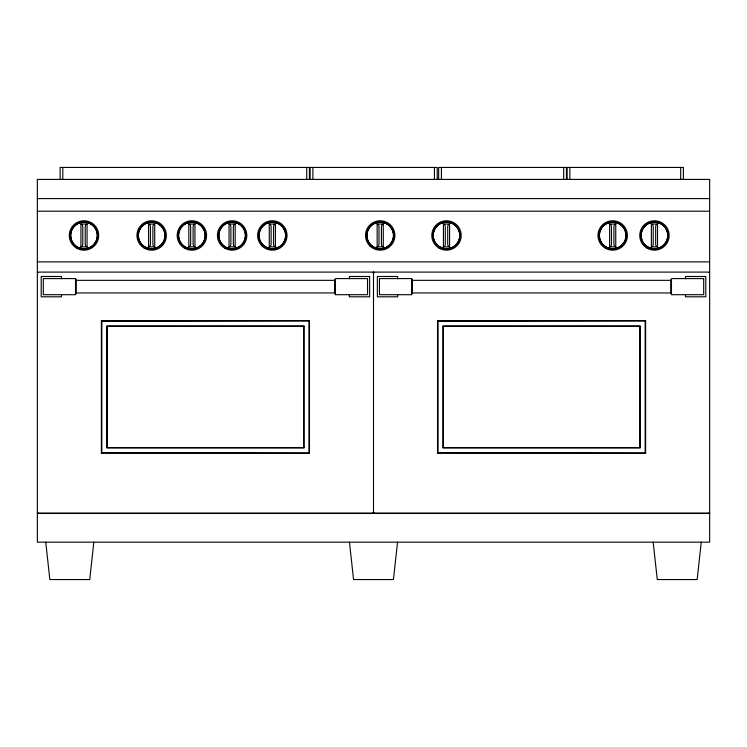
<?xml version="1.0" encoding="UTF-8"?>
<svg xmlns="http://www.w3.org/2000/svg" width="747" height="747" viewBox="0 0 747 747"><rect width="100%" height="100%" fill="white"/><g stroke="black" fill="none" stroke-linecap="round" stroke-linejoin="round"><path stroke-width="1.12" d="M93.823 542.173L89.733 579.551L49.844 579.551L45.754 542.173M397.535 542.173L393.445 579.551L353.555 579.551L349.465 542.173M701.246 542.173L697.156 579.551L657.267 579.551L653.177 542.173M37.35 513.114L709.65 513.114L709.65 179.411L37.35 179.411L37.35 513.114L37.854 512.619M101.377 453.14L101.844 452.673L309.473 453.14L309.473 320.78L101.377 320.78L101.377 453.14L309.473 453.14M106.756 447.752L304.094 447.752L304.094 326.159L106.756 326.159L106.756 447.752L304.094 447.752M106.756 326.159L304.094 326.159M101.377 320.78L101.844 321.247L309.473 320.78M372.996 272.59L373.5 272.095L374.004 272.59M372.996 512.619L373.5 513.114L374.004 512.619M437.527 453.14L437.994 452.673L645.623 453.14L645.623 320.78L437.527 320.78L437.527 453.14L645.623 453.14M442.906 447.752L640.244 447.752L640.244 326.159L442.906 326.159L442.906 447.752L640.244 447.752M442.906 326.159L640.244 326.159M437.527 320.78L437.994 321.247L645.623 320.78M709.146 272.59L709.65 272.095L37.35 272.095L37.854 272.59M87.063 224.016L85.728 224.698L85.214 226.649L85.214 244.278L85.728 246.23L87.063 246.902L87.063 224.016L80.928 224.016L80.928 246.902L87.063 246.902M154.722 224.016L153.387 224.698L152.874 226.649L152.874 244.278L153.387 246.23L154.722 246.902L154.722 224.016L148.588 224.016L148.588 246.902L154.722 246.902M80.928 246.902L82.263 246.23L82.786 244.278L82.786 226.649L82.263 224.698L80.928 224.016M194.948 224.016L193.613 224.698L193.1 226.649L193.1 244.278L193.613 246.23L194.948 246.902L194.948 224.016L188.823 224.016L188.823 246.902L194.948 246.902M148.588 246.902L149.923 246.23L150.446 244.278L150.446 226.649L149.923 224.698L148.588 224.016M235.174 224.016L233.848 224.698L233.325 226.649L233.325 244.278L233.848 246.23L235.174 246.902L235.174 224.016L229.049 224.016L229.049 246.902L235.174 246.902M188.823 246.902L190.149 246.23L190.672 244.278L190.672 226.649L190.149 224.698L188.823 224.016M275.41 224.016L274.074 224.698L273.551 226.649L273.551 244.278L274.074 246.23L275.41 246.902L275.41 224.016L269.275 224.016L269.275 246.902L275.41 246.902M229.049 246.902L230.384 246.23L230.898 244.278L230.898 226.649L230.384 224.698L229.049 224.016M269.275 246.902L270.61 246.23L271.124 244.278L271.124 226.649L270.61 224.698L269.275 224.016M383.276 224.016L381.941 224.698L381.428 226.649L381.428 244.278L381.941 246.23L383.276 246.902L383.276 224.016L377.142 224.016L377.142 246.902L383.276 246.902M449.573 224.016L448.237 224.698L447.714 226.649L447.714 244.278L448.237 246.23L449.573 246.902L449.573 224.016L443.438 224.016L443.438 246.902L449.573 246.902M377.142 246.902L378.477 246.23L378.99 244.278L378.99 226.649L378.477 224.698L377.142 224.016M443.438 246.902L444.773 246.23L445.287 244.278L445.287 226.649L444.773 224.698L443.438 224.016M615.752 224.016L614.417 224.698L613.903 226.649L613.903 244.278L614.417 246.23L615.752 246.902L615.752 224.016L609.617 224.016L609.617 246.902L615.752 246.902M657.519 224.016L656.183 224.698L655.661 226.649L655.661 244.278L656.183 246.23L657.519 246.902L657.519 224.016L651.384 224.016L651.384 246.902L657.519 246.902M609.617 246.902L610.953 246.23L611.476 244.278L611.476 226.649L610.953 224.698L609.617 224.016M651.384 246.902L652.719 246.23L653.233 244.278L653.233 226.649L652.719 224.698L651.384 224.016M309.66 167.449L60.115 167.449L60.115 179.411M37.35 198.59L709.65 198.59M37.35 211.196L709.65 211.196M37.35 261.898L709.65 261.898M76.222 280.34L334.637 280.34M412.372 280.34L670.787 280.34M76.222 292.945L334.637 292.945M412.372 292.945L670.787 292.945M709.146 512.619L709.65 513.114M685.485 278.743L685.485 276.493L705.803 276.493L705.803 296.802L685.485 296.802L685.485 294.542M683.393 179.411L683.393 167.449L567.141 167.449L567.141 179.411M680.694 167.449L680.694 179.411M670.787 279.63L670.787 293.655M645.156 321.247L645.156 452.673M639.777 326.626L639.777 447.285M569.84 167.449L569.84 179.411M566.441 179.411L566.441 167.449L438.648 167.449L438.648 179.411M563.677 167.449L563.677 179.411M443.373 326.626L443.373 447.285M441.421 167.449L441.421 179.411M437.994 321.247L437.994 452.673M437.219 179.411L437.219 167.449L310.126 167.449L310.126 179.411M434.446 167.449L434.446 179.411M412.372 279.63L412.372 293.655M397.665 278.743L397.665 276.493L377.356 276.493L377.356 296.802L397.665 296.802L397.665 294.542M373.5 272.095L373.5 513.114M349.344 278.743L349.344 276.493L369.653 276.493L369.653 296.802L349.344 296.802L349.344 294.542M334.637 279.63L334.637 293.655M312.89 167.449L312.89 179.411M309.426 167.449L309.426 179.411M309.006 321.247L309.006 452.673M306.728 167.449L306.728 179.411M303.627 326.626L303.627 447.285M107.223 326.626L107.223 447.285M101.844 321.247L101.844 452.673M76.222 279.63L76.222 293.655M62.813 167.449L62.813 179.411M61.515 278.743L61.515 276.493L41.206 276.493L41.206 296.802L61.515 296.802L61.515 294.542M75.522 278.594L43.307 278.594L43.307 294.701L75.522 294.701L75.522 278.594M367.552 278.594L335.338 278.594L335.338 294.701L367.552 294.701L367.552 278.594M411.672 278.594L379.457 278.594L379.457 294.701L411.672 294.701L411.672 278.594M703.693 278.594L671.478 278.594L671.478 294.701L703.693 294.701L703.693 278.594M709.65 513.469L37.35 513.469L37.35 542.173L709.65 542.173L709.65 513.469M373.584 246.94A13.25 13.25 0 0 0 393.464 235.464A13.25 13.25 0 0 0 373.584 223.988A13.25 13.25 0 0 0 373.584 246.94M373.491 247.098A13.437 13.437 0 0 0 393.641 235.464A13.437 13.437 0 0 0 373.491 223.829A13.437 13.437 0 0 0 373.491 247.098M373.425 247.201A13.558 13.558 0 0 0 393.772 235.464A13.558 13.558 0 0 0 373.425 223.717A13.558 13.558 0 0 0 373.425 247.201M369.812 245.856A14.707 14.707 0 0 0 394.416 239.264A14.707 14.707 0 0 0 376.404 221.252A14.707 14.707 0 0 0 369.812 245.856M439.871 246.94A13.25 13.25 0 0 0 459.75 235.464A13.25 13.25 0 0 0 439.871 223.988A13.25 13.25 0 0 0 439.871 246.94M439.787 247.098A13.437 13.437 0 0 0 459.937 235.464A13.437 13.437 0 0 0 439.787 223.829A13.437 13.437 0 0 0 439.787 247.098M439.722 247.201A13.558 13.558 0 0 0 460.059 235.464A13.558 13.558 0 0 0 439.722 223.717A13.558 13.558 0 0 0 439.722 247.201M439.152 248.2A14.707 14.707 0 0 0 461.207 235.464A14.707 14.707 0 0 0 439.152 222.727A14.707 14.707 0 0 0 439.152 248.2M74.625 244.829A13.25 13.25 0 0 0 96.802 238.891A13.25 13.25 0 0 0 80.564 222.662A13.25 13.25 0 0 0 74.625 244.829M77.258 247.136A13.483 13.483 0 0 0 97.484 235.464A13.483 13.483 0 0 0 77.258 223.783A13.558 13.558 0 0 0 77.221 247.201A13.558 13.558 0 0 0 97.558 235.464A13.558 13.558 0 0 0 77.221 223.717A13.483 13.483 0 0 0 77.258 247.136M76.642 248.2A14.707 14.707 0 0 0 98.707 235.464A14.707 14.707 0 0 0 76.642 222.727A14.707 14.707 0 0 0 76.642 248.2M142.285 244.829A13.25 13.25 0 0 0 164.461 238.891A13.25 13.25 0 0 0 148.233 222.662A13.25 13.25 0 0 0 142.285 244.829M144.946 247.098A13.437 13.437 0 0 0 165.096 235.464A13.437 13.437 0 0 0 144.946 223.829A13.437 13.437 0 0 0 144.946 247.098M144.881 247.201A13.558 13.558 0 0 0 165.218 235.464A13.558 13.558 0 0 0 144.881 223.717A13.558 13.558 0 0 0 144.881 247.201M144.302 248.2A14.707 14.707 0 0 0 166.366 235.464A14.707 14.707 0 0 0 144.302 222.727A14.707 14.707 0 0 0 144.302 248.2M182.511 244.829A13.25 13.25 0 0 0 204.687 238.891A13.25 13.25 0 0 0 188.459 222.662A13.25 13.25 0 0 0 182.511 244.829M185.172 247.098A13.437 13.437 0 0 0 205.322 235.464A13.437 13.437 0 0 0 185.172 223.829A13.437 13.437 0 0 0 185.172 247.098M185.107 247.201A13.558 13.558 0 0 0 205.444 235.464A13.558 13.558 0 0 0 185.107 223.717A13.558 13.558 0 0 0 185.107 247.201M184.528 248.2A14.707 14.707 0 0 0 206.592 235.464A14.707 14.707 0 0 0 184.528 222.727A14.707 14.707 0 0 0 184.528 248.2M222.737 244.829A13.25 13.25 0 0 0 244.913 238.891A13.25 13.25 0 0 0 228.685 222.662A13.25 13.25 0 0 0 222.737 244.829M225.398 247.098A13.437 13.437 0 0 0 245.548 235.464A13.437 13.437 0 0 0 225.398 223.829A13.437 13.437 0 0 0 225.398 247.098M225.333 247.201A13.558 13.558 0 0 0 245.67 235.464A13.558 13.558 0 0 0 225.333 223.717A13.558 13.558 0 0 0 225.333 247.201M224.763 248.2A14.707 14.707 0 0 0 246.818 235.464A14.707 14.707 0 0 0 224.763 222.727A14.707 14.707 0 0 0 224.763 248.2M265.708 246.94A13.25 13.25 0 0 0 285.587 235.464A13.25 13.25 0 0 0 265.708 223.988A13.25 13.25 0 0 0 265.708 246.94M265.624 247.098A13.437 13.437 0 0 0 285.774 235.464A13.437 13.437 0 0 0 265.624 223.829A13.437 13.437 0 0 0 265.624 247.098M265.558 247.201A13.558 13.558 0 0 0 285.896 235.464A13.558 13.558 0 0 0 265.558 223.717A13.558 13.558 0 0 0 265.558 247.201M261.936 245.856A14.707 14.707 0 0 0 286.54 239.264A14.707 14.707 0 0 0 268.528 221.252A14.707 14.707 0 0 0 261.936 245.856M647.826 246.94A13.25 13.25 0 0 0 667.706 235.464A13.25 13.25 0 0 0 647.826 223.988A13.25 13.25 0 0 0 647.826 246.94M644.95 244.96A13.437 13.437 0 0 0 667.426 238.937A13.437 13.437 0 0 0 650.973 222.485A13.437 13.437 0 0 0 644.95 244.96M647.668 247.201A13.558 13.558 0 0 0 668.014 235.464A13.558 13.558 0 0 0 647.668 223.717A13.558 13.558 0 0 0 647.668 247.201M647.098 248.2A14.707 14.707 0 0 0 669.153 235.464A14.707 14.707 0 0 0 647.098 222.727A14.707 14.707 0 0 0 647.098 248.2M606.06 246.94A13.25 13.25 0 0 0 625.939 235.464A13.25 13.25 0 0 0 606.06 223.988A13.25 13.25 0 0 0 606.06 246.94M603.184 244.96A13.437 13.437 0 0 0 625.659 238.937A13.437 13.437 0 0 0 609.207 222.485A13.437 13.437 0 0 0 603.184 244.96M605.91 247.201A13.558 13.558 0 0 0 626.247 235.464A13.558 13.558 0 0 0 605.91 223.717A13.558 13.558 0 0 0 605.91 247.201M605.331 248.2A14.707 14.707 0 0 0 627.396 235.464A14.707 14.707 0 0 0 605.331 222.727A14.707 14.707 0 0 0 605.331 248.2"/></g></svg>
